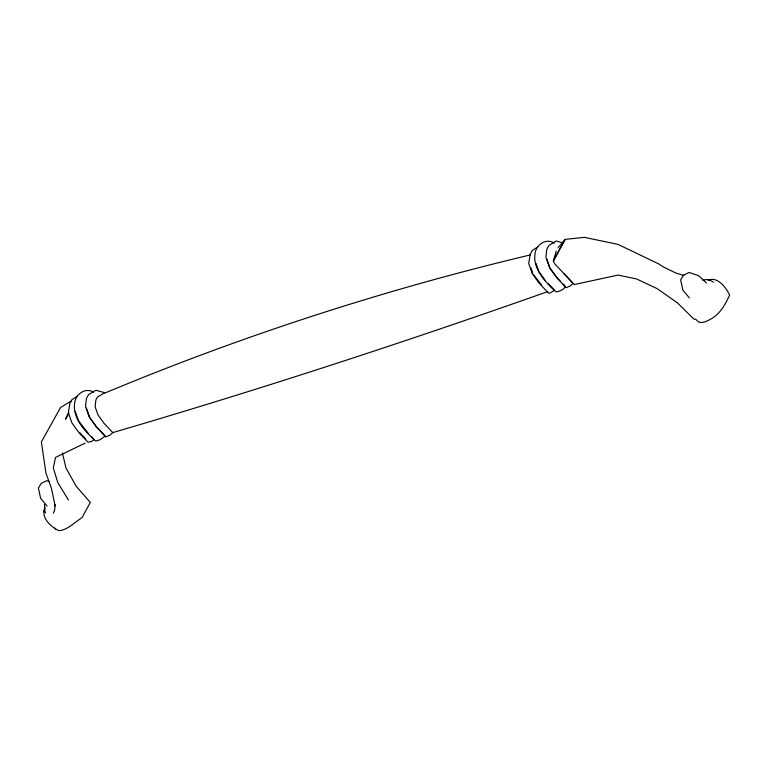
<?xml version="1.0" encoding="UTF-8"?>
<svg xmlns="http://www.w3.org/2000/svg" width="768" height="768" viewBox="0 0 768 768"><rect width="100%" height="100%" fill="white"/><g stroke="black" fill="none" stroke-linecap="round" stroke-linejoin="round"><path stroke-width="1.15" d="M55.008 504.538L54.71 509.731L53.366 513.178M44.813 507.312L43.978 511.91L44.755 509.05C40.819 518.035 51.696 527.395 58.81 530.65A21.168 8.323 -43.3 0 0 74.275 523.142L82.118 517.469L90.326 502.426L76.32 486.403M556.224 251.078L553.344 261.053L554.813 263.914L574.205 284.573L618.077 275.069L636.509 278.938L656.976 288.557L677.155 302.64M68.525 412.79L65.539 419.184L68.918 412.992M558.038 247.757L565.152 239.386L584.304 237.35L617.942 244.358L658.598 263.856L663.101 266.822L676.07 273.12L683.885 275.462M547.795 291.571C404.064 342.442 259.085 389.712 112.771 432.595L110.035 435.101L105.773 436.934L96.538 427.123L89.309 417.11L85.526 406.454L86.41 398.611L88.579 394.627L95.808 390.269L104.314 392.554M77.251 396.288L72 399.6L69.802 403.642L68.333 412.781L71.923 422.909L78.874 432.547L88.013 442.243L91.68 441.504L94.118 439.584L91.67 436.982M537.629 247.046L532.378 250.358L530.17 254.4L528.701 263.539L532.301 273.667L539.251 283.306L548.381 293.002L549.715 293.174L554.496 290.342L547.968 283.411M71.549 400.867L60.586 407.453L41.376 441.907L45.946 473.126L51.427 488.237L55.133 505.987M85.2 443.098L55.488 457.45L53.309 467.99L57.888 482.765L68.429 499.968M708.182 280.214C717.59 276.038 726.346 287.952 729.6 295.094C725.165 304.877 719.712 314.669 709.738 319.642A21.168 8.323 -43.3 0 1 697.584 321.082L695.664 319.21L693.888 319.142L677.635 303.043M702.912 280.483C706.445 278.429 710.39 280.08 713.443 282.202M530.026 254.995C383.914 289.776 240.461 336.202 101.942 394.291L99.437 395.875A9.312 6.576 72 0 0 95.549 402.998L95.126 406.79L98.054 415.027L104.006 423.293L112.771 432.595M563.616 243.024L556.176 241.027L548.957 245.386L546.778 249.379L545.904 257.222L549.686 267.869L556.906 277.891L566.141 287.693L570.403 285.869L573.139 283.354L564.384 274.051M554.112 243.043C546.826 238.272 538.205 243.533 535.632 250.858C531.043 267.389 545.04 281.789 556.08 291.878C559.747 291.677 568.896 287.366 563.078 284.131M93.744 392.275C86.458 387.514 77.837 392.765 75.264 400.099C70.675 416.63 84.672 431.03 95.712 441.12L100.512 439.565L105.158 435.965L96.192 426.442L89.683 417.408L86.381 408.125M49.056 481.411L46.838 480.672L41.242 483.341L38.4 488.064L40.618 498.336L47.117 506.112M706.435 282.96L699.034 275.981L696.864 275.05L689.098 272.477L683.491 275.136L680.659 279.869L682.867 290.131L689.376 297.907M560.64 281.53L556.56 277.2L550.051 268.176L546.758 258.883M541.43 284.803L533.741 274.925M88.406 433.517L78.614 420.989L75.302 411.658M79.469 432.355L85.834 439.114M538.982 271.747L545.52 280.81M54.816 528.067L55.613 529.45M76.042 486.01L65.962 467.952L62.419 452.947M45.658 512.765L44.669 510.922L44.582 504.461M536.035 263.453L538.618 270.71M530.89 267.83L532.714 272.976M554.275 259.152L553.344 261.053L565.152 239.386L554.275 259.152"/></g></svg>
